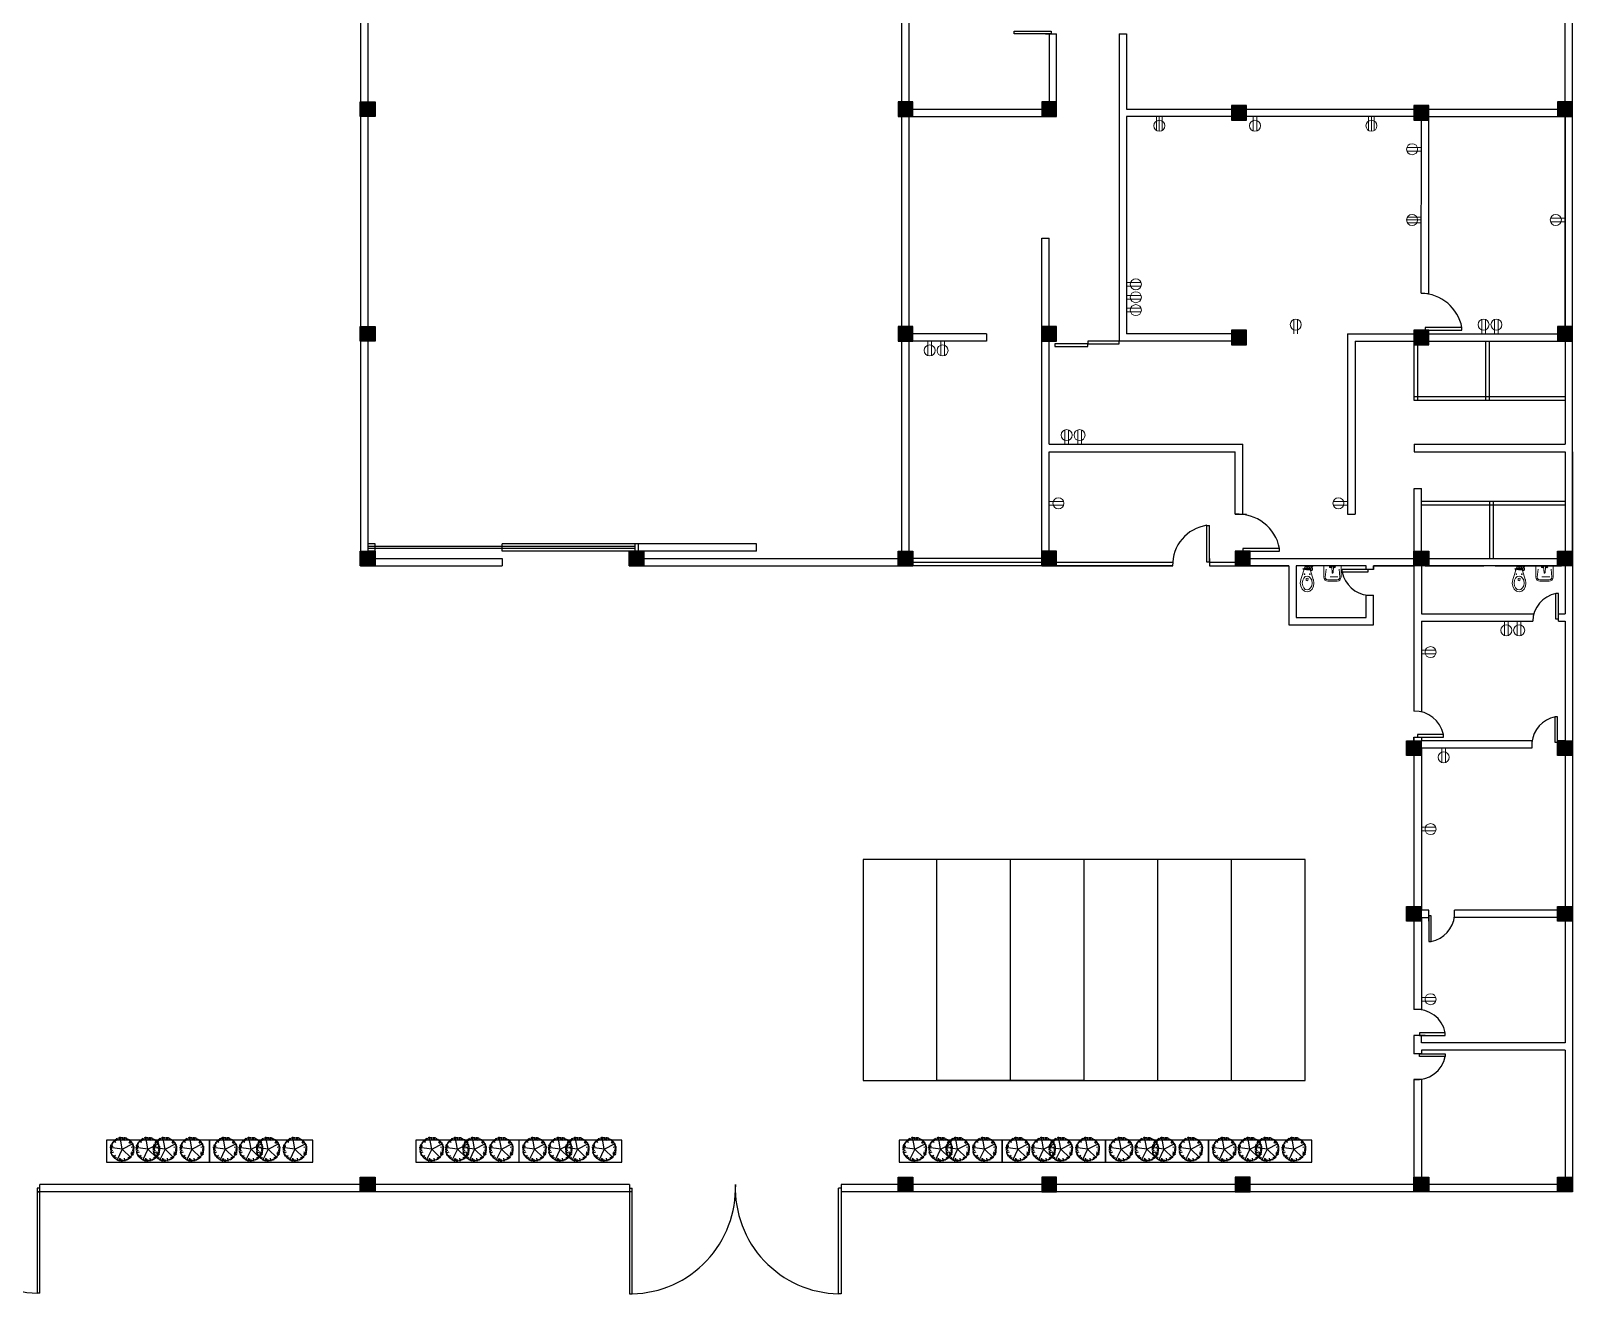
# Model space of a CAD drawing. Header units: inches. Extents: x 690793850 to 3471233902, y 1044954437 to 2780428972.
# Drawn here: x 1735497078 to 1735539386, y 1045056492 to 1045090782 of the extents above; entities that cross this region are included whole.
import ezdxf

# ---------------------------------------------------------------- set-up
doc = ezdxf.new("R2010")
doc.units = ezdxf.units.IN
doc.header["$MEASUREMENT"] = 0
doc.layers.add('001- RCP REF PLAN', color=7, linetype='Continuous', lineweight=0)
doc.layers.add('outlet', color=3, linetype='Continuous', lineweight=13)
for name, color, linetype in [('Doors', 140, 'Continuous'), ('ID-ST WALL', 4, 'Continuous'), ('PDF2_Geometry', 7, 'Continuous'), ('Poste', 2, 'Continuous'), ('Walls', 7, 'Continuous')]:
    doc.layers.add(name, color=color, linetype=linetype)
doc.layers.add('L-PLNT-SHRUB', color=85, linetype='Continuous', true_color=0x56c23d)

# ---------------------------------------------------------------- blocks, each defined once
blk = doc.blocks.new('poste')
for p, q in [((1735358586.536575, 1045014423.977711), (1735358986.536575, 1045014423.977711)), ((1735358586.536575, 1045014023.977711), (1735358586.536575, 1045014423.977711)), ((1735358986.536575, 1045014023.977711), (1735358586.536575, 1045014023.977711)), ((1735358986.536575, 1045014423.977711), (1735358986.536575, 1045014023.977711))]:
    blk.add_line(p, q)
blk = doc.blocks.new('CR')
at = {"layer": 'PDF2_Geometry', "color": 8, "lineweight": 5}
for points in [[(1045104, 41939), (1045446, 42047), (1045451, 42047), (1045538, 42064), (1045625, 42047), (1045701, 42015), (1045756, 41949), (1045777, 41879), (1045756, 41803), (1045701, 41743), (1045625, 41705), (1045538, 41694), (1045451, 41705), (1045446, 41710), (1045104, 41814), (1045098, 41819), (1045098, 41939)], [(1045169, 41879), (1045163, 41868), (1045147, 41868), (1045142, 41879), (1045147, 41884), (1045158, 41890), (1045163, 41884)], [(1045305, 41949), (1045305, 41944), (1045288, 41944), (1045288, 41955), (1045294, 41960), (1045305, 41955)], [(1045364, 41928), (1045408, 41971), (1045462, 41998), (1045538, 42009), (1045614, 41998), (1045669, 41971), (1045712, 41928), (1045723, 41879), (1045712, 41830), (1045669, 41786), (1045614, 41754), (1045538, 41743), (1045462, 41754), (1045408, 41786), (1045364, 41830), (1045354, 41879)], [(1045473, 41857), (1045413, 41852), (1045402, 41879), (1045413, 41901), (1045473, 41901), (1045479, 41879)], [(1045076, 41792), (1045071, 41792), (1045071, 41721), (1045076, 41721)], [(1045125, 41770), (1045125, 41776), (1045131, 41776)], [(1045125, 41737), (1045125, 41743), (1045131, 41743)], [(1045131, 41797), (1045142, 41797), (1045142, 41814), (1045131, 41814)], [(1045305, 41808), (1045305, 41797), (1045288, 41797), (1045288, 41814), (1045305, 41814)], [(1045375, 41423), (1045419, 41412), (1045457, 41391), (1045479, 41353), (1045484, 41315), (1045484, 41065), (1045479, 41021), (1045457, 40988), (1045419, 40967), (1045375, 40956), (1045082, 40956), (1045071, 40961), (1045065, 40972), (1045065, 41401), (1045071, 41418), (1045082, 41423)], [(1045098, 41271), (1045120, 41266), (1045125, 41244), (1045120, 41228), (1045098, 41217), (1045082, 41228), (1045071, 41244), (1045082, 41266)], [(1045098, 41157), (1045120, 41151), (1045125, 41130), (1045120, 41113), (1045098, 41103), (1045082, 41113), (1045071, 41130), (1045082, 41151)], [(1045098, 41260), (1045109, 41255), (1045114, 41244), (1045109, 41238), (1045098, 41233), (1045093, 41238), (1045087, 41244), (1045093, 41255)], [(1045098, 41146), (1045109, 41141), (1045114, 41130), (1045109, 41124), (1045098, 41119), (1045093, 41124), (1045087, 41130), (1045093, 41141)]]:
    blk.add_lwpolyline(points, close=True, dxfattribs=at)
for points in [[(1045131, 41890), (1045136, 41895)], [(1045136, 41862), (1045131, 41868), (1045131, 41890), (1045131, 41868)], [(1045174, 41906), (1045142, 41906), (1045169, 41906), (1045174, 41911), (1045174, 41922), (1045169, 41922), (1045169, 41911), (1045169, 41906), (1045174, 41906), (1045169, 41906), (1045174, 41906), (1045174, 41901), (1045142, 41901), (1045136, 41901)], [(1045142, 41911), (1045147, 41911), (1045142, 41906), (1045136, 41911), (1045136, 41922), (1045147, 41922), (1045163, 41922)], [(1045152, 41906), (1045136, 41895), (1045152, 41906)], [(1045169, 41911), (1045163, 41911), (1045163, 41922), (1045169, 41922), (1045142, 41922), (1045142, 41939), (1045169, 41939), (1045174, 41933), (1045174, 41922)], [(1045142, 41933), (1045174, 41933)], [(1045142, 41901), (1045142, 41906)], [(1045147, 41939), (1045152, 41939), (1045147, 41987), (1045152, 41987)], [(1045147, 41911), (1045147, 41922), (1045147, 41911)], [(1045163, 41911), (1045147, 41911)], [(1045152, 41993), (1045163, 41993)], [(1045152, 41939), (1045163, 41939)], [(1045152, 41906), (1045158, 41906)], [(1045158, 41939), (1045163, 41939), (1045163, 41987), (1045158, 41987)], [(1045180, 41895), (1045158, 41906), (1045180, 41895)], [(1045180, 41890), (1045180, 41868), (1045180, 41895)], [(1045076, 41721), (1045082, 41727), (1045087, 41727), (1045087, 41786), (1045082, 41786), (1045082, 41792), (1045076, 41792)], [(1045082, 41727), (1045076, 41727)], [(1045114, 41776), (1045114, 41743), (1045087, 41743)], [(1045087, 41770), (1045114, 41770)], [(1045120, 41770), (1045114, 41770), (1045114, 41776), (1045120, 41776), (1045136, 41776), (1045158, 41786), (1045180, 41776), (1045180, 41737)], [(1045136, 41737), (1045120, 41737), (1045114, 41737), (1045114, 41743), (1045120, 41743), (1045120, 41748), (1045120, 41765), (1045120, 41770), (1045125, 41770)], [(1045120, 41765), (1045125, 41765)], [(1045120, 41748), (1045125, 41748)], [(1045120, 41743), (1045125, 41743)], [(1045125, 41765), (1045125, 41748), (1045125, 41765)], [(1045136, 41781), (1045131, 41781)], [(1045136, 41732), (1045131, 41732)], [(1045136, 41862), (1045152, 41852), (1045136, 41862)], [(1045136, 41857), (1045136, 41824), (1045180, 41824), (1045180, 41857)], [(1045180, 41852), (1045136, 41852)], [(1045136, 41830), (1045180, 41830)], [(1045136, 41814), (1045174, 41814), (1045174, 41824)], [(1045174, 41786), (1045136, 41786), (1045136, 41797), (1045174, 41797), (1045174, 41786), (1045180, 41786), (1045180, 41732)], [(1045180, 41781), (1045180, 41776), (1045196, 41776), (1045201, 41776), (1045201, 41737), (1045196, 41737), (1045180, 41737), (1045180, 41732), (1045136, 41732), (1045136, 41786)], [(1045169, 41814), (1045142, 41814), (1045142, 41824)], [(1045142, 41797), (1045169, 41797), (1045163, 41797)], [(1045147, 41797), (1045147, 41814)], [(1045158, 41852), (1045152, 41852)], [(1045158, 41852), (1045180, 41862), (1045158, 41852)], [(1045169, 41797), (1045180, 41797), (1045180, 41814), (1045169, 41814), (1045163, 41814)], [(1045169, 41797), (1045169, 41814), (1045169, 41797)], [(1045180, 41868), (1045180, 41862)], [(1045191, 41770), (1045191, 41776), (1045191, 41770), (1045201, 41770), (1045201, 41743), (1045191, 41743), (1045191, 41737), (1045191, 41743)], [(1045191, 41765), (1045201, 41765)], [(1045191, 41765), (1045191, 41748), (1045191, 41765)], [(1045191, 41748), (1045201, 41748)], [(1045104, 41168), (1045087, 41173), (1045076, 41190), (1045087, 41206), (1045104, 41211)], [(1045098, 41211), (1045261, 41200)], [(1045098, 41162), (1045261, 41173)], [(1045158, 41010), (1045381, 40988), (1045413, 40999), (1045440, 41026), (1045451, 41065), (1045451, 41315), (1045440, 41353), (1045413, 41380), (1045381, 41391), (1045158, 41363)], [(1045256, 41200), (1045267, 41200), (1045272, 41195), (1045272, 41184), (1045267, 41179), (1045256, 41173)], [(1045365, 41045), (1045365, 41256)]]:
    blk.add_lwpolyline(points, dxfattribs=at)
at = {"layer": 'PDF2_Geometry', "color": 8, "lineweight": 9}
for points in [[(1045201, 41971), (1045163, 41971)], [(1045152, 41877), (1045071, 41877)]]:
    blk.add_lwpolyline(points, dxfattribs=at)
blk = doc.blocks.new('A$C184D249B')
at = {"color": 0}
for p, q in [((-443, 22), (-384, 20)), ((-320, 87), (-438, 116)), ((-347, 60), (-436, 75)), ((-434, 57), (-367, 49)), ((-429, 100), (-381, 88)), ((-424, 127), (-384, 115)), ((-416, 139), (-383, 127)), ((0, 0), (-407, 199)), ((-405, 163), (-363, 146)), ((-382, 213), (-342, 191)), ((-361, 242), (-322, 216)), ((-281, 213), (-353, 268)), ((-333, 285), (-300, 255)), ((0, 0), (-315, -325)), ((-312, 308), (-265, 261)), ((-230, 247), (-303, 325)), ((-266, 347), (-225, 294)), ((-249, 359), (-232, 335)), ((-233, 374), (-207, 332)), ((-211, 390), (-190, 353)), ((-196, 392), (-181, 361)), ((-171, 402), (-153, 360)), ((-103, 315), (-143, 430)), ((-120, 421), (-107, 377)), ((-84, 427), (-75, 380)), ((-50, 349), (-64, 438)), ((-3, 439), (-3, 372)), ((0, 0), (64, 449)), ((0, 0), (446, 78)), ((0, 0), (212, -400)), ((40, 436), (34, 369)), ((87, 326), (115, 429)), ((100, 429), (88, 381)), ((127, 424), (115, 384)), ((116, 334), (145, 419)), ((163, 405), (146, 363)), ((186, 403), (169, 362)), ((213, 382), (191, 342)), ((242, 361), (216, 322)), ((254, 358), (233, 329)), ((240, 228), (327, 314)), ((285, 333), (255, 300)), ((308, 312), (261, 265)), ((347, 266), (294, 225)), ((345, 281), (312, 255)), ((316, 155), (397, 196)), ((329, 76), (433, 100)), ((374, 233), (332, 207)), ((359, 249), (335, 232)), ((390, 211), (353, 190)), ((402, 171), (360, 153)), ((392, 196), (361, 181)), ((439, 3), (372, 3)), ((421, 120), (377, 107)), ((427, 84), (380, 75)), ((437, 34), (393, 32)), ((440, 57), (411, 54)), ((-439, -3), (-372, -3)), ((-437, -34), (-393, -32)), ((-329, -76), (-433, -100)), ((-427, -84), (-380, -75)), ((-421, -120), (-377, -107)), ((-402, -171), (-360, -153)), ((-392, -196), (-361, -181)), ((-390, -211), (-353, -190)), ((-374, -233), (-332, -207)), ((-290, -202), (-364, -253)), ((-359, -249), (-335, -232)), ((-347, -266), (-294, -225)), ((-319, -301), (-271, -256)), ((-285, -333), (-255, -300)), ((-242, -361), (-216, -322)), ((-213, -382), (-191, -342)), ((-165, -312), (-206, -392)), ((-131, -304), (-177, -416)), ((-163, -405), (-146, -363)), ((-139, -416), (-127, -383)), ((-127, -424), (-115, -384)), ((-88, -325), (-117, -429)), ((-100, -429), (-88, -381)), ((-78, -430), (-72, -401)), ((-57, -434), (-49, -367)), ((-28, -440), (-25, -395)), ((3, -439), (3, -372)), ((34, -437), (32, -393)), ((55, -442), (50, -409)), ((74, -323), (104, -441)), ((84, -427), (75, -380)), ((120, -421), (107, -377)), ((159, -414), (143, -378)), ((171, -402), (153, -360)), ((196, -392), (181, -361)), ((233, -374), (207, -332)), ((221, -275), (278, -346)), ((266, -347), (225, -294)), ((230, -247), (303, -325)), ((249, -359), (232, -335)), ((312, -308), (265, -261)), ((333, -285), (300, -255)), ((320, -87), (438, -116)), ((361, -242), (322, -216)), ((323, -143), (405, -179)), ((382, -213), (342, -191)), ((353, -7), (443, -9)), ((405, -163), (363, -146)), ((434, -57), (367, -49)), ((429, -100), (381, -88)), ((416, -139), (383, -127)), ((424, -127), (384, -115)), ((430, -78), (401, -72))]:
    blk.add_line(p, q, dxfattribs=at)

msp = doc.modelspace()

# ---------------------------------------------------------------- hatches: boundary and pattern name
at = {"layer": 'Poste', "true_color": 0xf1eb1f}
h = msp.add_hatch(color=2, dxfattribs=at)
h.dxf.hatch_style = 1
h.paths.add_polyline_path([(1735506013, 1045088462), (1735506413, 1045088462), (1735506413, 1045088862), (1735506013, 1045088862)])
h = msp.add_hatch(color=2, dxfattribs=at)
h.dxf.hatch_style = 1
h.paths.add_polyline_path([(1735521013, 1045088862), (1735520613, 1045088862), (1735520613, 1045088462), (1735521013, 1045088462)])
h = msp.add_hatch(color=2, dxfattribs=at)
h.dxf.hatch_style = 1
h.paths.add_polyline_path([(1735524913, 1045088862), (1735524513, 1045088862), (1735524513, 1045088462), (1735524913, 1045088462)])
h = msp.add_hatch(color=2, dxfattribs=at)
h.dxf.hatch_style = 1
h.paths.add_polyline_path([(1735530063, 1045088762), (1735529663, 1045088762), (1735529663, 1045088362), (1735530063, 1045088362)])
h = msp.add_hatch(color=2, dxfattribs=at)
h.dxf.hatch_style = 1
h.paths.add_polyline_path([(1735535013, 1045088762), (1735534613, 1045088762), (1735534613, 1045088362), (1735535013, 1045088362)])
h = msp.add_hatch(color=2, dxfattribs=at)
h.dxf.hatch_style = 1
h.paths.add_polyline_path([(1735538913, 1045088862), (1735538513, 1045088862), (1735538513, 1045088462), (1735538913, 1045088462)])
h = msp.add_hatch(color=2, dxfattribs=at)
h.dxf.hatch_style = 1
h.paths.add_polyline_path([(1735506013, 1045082362), (1735506413, 1045082362), (1735506413, 1045082762), (1735506013, 1045082762)])
h = msp.add_hatch(color=2, dxfattribs=at)
h.dxf.hatch_style = 1
h.paths.add_polyline_path([(1735521013, 1045082762), (1735520613, 1045082762), (1735520613, 1045082362), (1735521013, 1045082362)])
h = msp.add_hatch(color=2, dxfattribs=at)
h.dxf.hatch_style = 1
h.paths.add_polyline_path([(1735524913, 1045082762), (1735524513, 1045082762), (1735524513, 1045082362), (1735524913, 1045082362)])
h = msp.add_hatch(color=2, dxfattribs=at)
h.dxf.hatch_style = 1
h.paths.add_polyline_path([(1735530063, 1045082662), (1735529663, 1045082662), (1735529663, 1045082262), (1735530063, 1045082262)])
h = msp.add_hatch(color=2, dxfattribs=at)
h.dxf.hatch_style = 1
h.paths.add_polyline_path([(1735535013, 1045082662), (1735534613, 1045082662), (1735534613, 1045082262), (1735535013, 1045082262)])
h = msp.add_hatch(color=2, dxfattribs=at)
h.dxf.hatch_style = 1
h.paths.add_polyline_path([(1735538913, 1045082762), (1735538513, 1045082762), (1735538513, 1045082362), (1735538913, 1045082362)])
h = msp.add_hatch(color=2, dxfattribs=at)
h.dxf.hatch_style = 1
h.paths.add_polyline_path([(1735506013, 1045076262), (1735506413, 1045076262), (1735506413, 1045076662), (1735506013, 1045076662)])
h = msp.add_hatch(color=2, dxfattribs=at)
h.dxf.hatch_style = 1
h.paths.add_polyline_path([(1735513313, 1045076262), (1735513713, 1045076262), (1735513713, 1045076662), (1735513313, 1045076662)])
h = msp.add_hatch(color=2, dxfattribs=at)
h.dxf.hatch_style = 1
h.paths.add_polyline_path([(1735520613, 1045076262), (1735521013, 1045076262), (1735521013, 1045076662), (1735520613, 1045076662)])
h = msp.add_hatch(color=2, dxfattribs=at)
h.dxf.hatch_style = 1
h.paths.add_polyline_path([(1735524913, 1045076662), (1735524513, 1045076662), (1735524513, 1045076262), (1735524913, 1045076262)])
h = msp.add_hatch(color=2, dxfattribs=at)
h.dxf.hatch_style = 1
h.paths.add_polyline_path([(1735530163, 1045076662), (1735529763, 1045076662), (1735529763, 1045076262), (1735530163, 1045076262)])
h = msp.add_hatch(color=2, dxfattribs=at)
h.dxf.hatch_style = 1
h.paths.add_polyline_path([(1735534613, 1045076262), (1735535013, 1045076262), (1735535013, 1045076662), (1735534613, 1045076662)])
h = msp.add_hatch(color=2, dxfattribs=at)
h.dxf.hatch_style = 1
h.paths.add_polyline_path([(1735538513, 1045076262), (1735538913, 1045076262), (1735538913, 1045076662), (1735538513, 1045076662)])
h = msp.add_hatch(color=2, dxfattribs=at)
h.dxf.hatch_style = 1
h.paths.add_polyline_path([(1735534413, 1045071112), (1735534813, 1045071112), (1735534813, 1045071512), (1735534413, 1045071512)])
h = msp.add_hatch(color=2, dxfattribs=at)
h.dxf.hatch_style = 1
h.paths.add_polyline_path([(1735538513, 1045071112), (1735538913, 1045071112), (1735538913, 1045071512), (1735538513, 1045071512)])
h = msp.add_hatch(color=2, dxfattribs=at)
h.dxf.hatch_style = 1
h.paths.add_polyline_path([(1735534413, 1045066611), (1735534813, 1045066611), (1735534813, 1045067011), (1735534413, 1045067011)])
h = msp.add_hatch(color=2, dxfattribs=at)
h.dxf.hatch_style = 1
h.paths.add_polyline_path([(1735538513, 1045066611), (1735538913, 1045066611), (1735538913, 1045067011), (1735538513, 1045067011)])
h = msp.add_hatch(color=2, dxfattribs=at)
h.dxf.hatch_style = 1
h.paths.add_polyline_path([(1735506013, 1045059262), (1735506413, 1045059262), (1735506413, 1045059662), (1735506013, 1045059662)])
h = msp.add_hatch(color=2, dxfattribs=at)
h.dxf.hatch_style = 1
h.paths.add_polyline_path([(1735520613, 1045059262), (1735521013, 1045059262), (1735521013, 1045059662), (1735520613, 1045059662)])
h = msp.add_hatch(color=2, dxfattribs=at)
h.dxf.hatch_style = 1
h.paths.add_polyline_path([(1735524913, 1045059662), (1735524513, 1045059662), (1735524513, 1045059262), (1735524913, 1045059262)])
h = msp.add_hatch(color=2, dxfattribs=at)
h.dxf.hatch_style = 1
h.paths.add_polyline_path([(1735530163, 1045059662), (1735529763, 1045059662), (1735529763, 1045059262), (1735530163, 1045059262)])
h = msp.add_hatch(color=2, dxfattribs=at)
h.dxf.hatch_style = 1
h.paths.add_polyline_path([(1735534613, 1045059262), (1735535013, 1045059262), (1735535013, 1045059662), (1735534613, 1045059662)])
h = msp.add_hatch(color=2, dxfattribs=at)
h.dxf.hatch_style = 1
h.paths.add_polyline_path([(1735538513, 1045059262), (1735538913, 1045059262), (1735538913, 1045059662), (1735538513, 1045059662)])

# ---------------------------------------------------------------- linework, layer by layer
msp.add_line((1735509863, 1045076462), (1735509863, 1045076262))
at = {"layer": 'Doors'}
for p, q in [((1735523763, 1045090712), (1735523763, 1045090782)), ((1735523763, 1045090782), (1735524763, 1045090782)), ((1735524763, 1045090712), (1735523763, 1045090712)), ((1735524763, 1045090782), (1735524763, 1045090712)), ((1735535913, 1045082732), (1735534913, 1045082732)), ((1735534913, 1045082732), (1735534913, 1045082662)), ((1735534913, 1045082662), (1735535913, 1045082662)), ((1735535913, 1045082662), (1735535913, 1045082732)), ((1735525763, 1045082292), (1735524866, 1045082292)), ((1735524866, 1045082292), (1735524866, 1045082222)), ((1735524866, 1045082222), (1735525763, 1045082222)), ((1735526613, 1045082362), (1735525763, 1045082362)), ((1735525763, 1045082362), (1735525763, 1045082292)), ((1735525763, 1045082292), (1735526613, 1045082292)), ((1735525763, 1045082222), (1735525763, 1045082292)), ((1735526613, 1045082292), (1735526613, 1045082362)), ((1735529763, 1045077662), (1735530063, 1045077662)), ((1735528993, 1045076362), (1735528993, 1045077362)), ((1735528993, 1045077362), (1735529063, 1045077362)), ((1735529063, 1045076362), (1735529063, 1045077362)), ((1735506413, 1045076862), (1735506213, 1045076862)), ((1735513463, 1045076787), (1735506213, 1045076787)), ((1735513463, 1045076737), (1735506213, 1045076737)), ((1735506413, 1045076662), (1735506213, 1045076662)), ((1735506413, 1045076662), (1735506413, 1045076862)), ((1735516763, 1045076862), (1735509863, 1045076862)), ((1735509863, 1045076662), (1735509863, 1045076862)), ((1735516763, 1045076662), (1735509863, 1045076662)), ((1735513563, 1045076862), (1735513463, 1045076862)), ((1735513463, 1045076862), (1735513463, 1045076662)), ((1735513563, 1045076662), (1735513563, 1045076862)), ((1735516763, 1045076662), (1735516763, 1045076862)), ((1735530963, 1045076732), (1735529963, 1045076732)), ((1735529963, 1045076732), (1735529963, 1045076662)), ((1735529963, 1045076662), (1735530963, 1045076662)), ((1735530963, 1045076662), (1735530963, 1045076732)), ((1735524513, 1045076462), (1735520913, 1045076462)), ((1735520913, 1045076362), (1735524489, 1045076362)), ((1735524513, 1045076262), (1735521013, 1045076262)), ((1735524913, 1045076362), (1735528065, 1045076362)), ((1735524913, 1045076262), (1735528063, 1045076262)), ((1735528063, 1045076262), (1735524913, 1045076262)), ((1735529063, 1045076362), (1735528993, 1045076362)), ((1735529063, 1045076462), (1735529063, 1045076262)), ((1735529063, 1045076362), (1735529763, 1045076362)), ((1735529063, 1045076262), (1735529763, 1045076262)), ((1735533363, 1045076162), (1735532663, 1045076162)), ((1735532663, 1045076092), (1735532663, 1045076162)), ((1735533363, 1045076092), (1735532663, 1045076092)), ((1735533363, 1045076162), (1735533363, 1045076092)), ((1735538466, 1045074812), (1735538466, 1045075510)), ((1735538536, 1045074812), (1735538536, 1045075512)), ((1735538536, 1045074812), (1735538466, 1045074812)), ((1735538513, 1045072162), (1735538443, 1045072160)), ((1735538443, 1045071462), (1735538443, 1045072160)), ((1735538513, 1045071462), (1735538513, 1045072162)), ((1735535413, 1045071682), (1735534713, 1045071682)), ((1735534713, 1045071682), (1735534713, 1045071612)), ((1735534713, 1045071612), (1735535413, 1045071612)), ((1735535413, 1045071612), (1735535413, 1045071682)), ((1735538513, 1045071462), (1735538443, 1045071462)), ((1735535013, 1045066762), (1735535013, 1045066062)), ((1735535083, 1045066762), (1735535013, 1045066762)), ((1735535083, 1045066062), (1735535083, 1045066762)), ((1735535013, 1045066062), (1735535083, 1045066062)), ((1735535463, 1045063582), (1735534763, 1045063582)), ((1735534763, 1045063582), (1735534763, 1045063512)), ((1735534763, 1045063512), (1735535463, 1045063512)), ((1735535463, 1045063512), (1735535463, 1045063582)), ((1735534763, 1045063012), (1735535463, 1045063012)), ((1735534763, 1045062942), (1735534763, 1045063012)), ((1735535463, 1045062942), (1735534763, 1045062942)), ((1735535463, 1045063012), (1735535463, 1045062942)), ((1735497313, 1045059362), (1735497243, 1045059362)), ((1735497313, 1045059362), (1735497243, 1045059362)), ((1735497243, 1045059362), (1735497243, 1045056512)), ((1735497313, 1045059262), (1735497313, 1045059462)), ((1735497313, 1045056512), (1735497313, 1045059362)), ((1735513323, 1045059362), (1735513323, 1045056492)), ((1735513323, 1045059362), (1735513393, 1045059362)), ((1735513393, 1045056492), (1735513393, 1045059362)), ((1735516193, 1045059262), (1735516193, 1045059462)), ((1735518993, 1045056492), (1735518993, 1045059362)), ((1735519063, 1045059362), (1735518993, 1045059362)), ((1735519063, 1045059362), (1735519063, 1045056492)), ((1735497243, 1045059262), (1735497313, 1045059262)), ((1735497313, 1045056512), (1735497243, 1045056512)), ((1735513323, 1045056492), (1735513393, 1045056492)), ((1735519063, 1045056492), (1735518993, 1045056492))]:
    msp.add_line(p, q, dxfattribs=at)
for centre, radius, start, end in [((1735524838, 1045090629), 1086, 86.0395, 86.0395), ((1735534788, 1045082520), 1145, 10.6925, 88.8472), ((1735529838, 1045076520), 1145, 10.6925, 93.7561), ((1735529144, 1045076291), 1082, 98.0337, 181.5403), ((1735533438, 1045076249), 791, 191.4678, 264.5578), ((1735538617, 1045074744), 781, 101.1594, 178.6372), ((1735538520, 1045074812), 700, 88.6848, 94.4173), ((1735534638, 1045071525), 791, 11.4678, 91.8117), ((1735538598, 1045071387), 788, 101.3293, 174.5417), ((1735534926, 1045066837), 791, 281.4678, 354.5578), ((1735534688, 1045063425), 791, 11.4678, 95.4422), ((1735534688, 1045063099), 791, 264.5578, 348.5322), ((1735497312, 1045059362), 2851, 177.9898, 268.6115), ((1735513324, 1045059362), 2871, 271.379, 1.9962), ((1735519062, 1045059362), 2871, 178.0038, 268.621)]:
    msp.add_arc(centre, radius, start, end, dxfattribs=at)
at = {"layer": 'ID-ST WALL', "color": 8}
for points in [[(1735499122, 1045060666), (1735499122, 1045060066), (1735501922, 1045060066), (1735501922, 1045060666)], [(1735501921, 1045060666), (1735501921, 1045060066), (1735504721, 1045060066), (1735504721, 1045060666)], [(1735507523, 1045060666), (1735507523, 1045060066), (1735510323, 1045060066), (1735510323, 1045060666)], [(1735510314, 1045060666), (1735510314, 1045060066), (1735513114, 1045060066), (1735513114, 1045060666)], [(1735520637, 1045060666), (1735520637, 1045060066), (1735523437, 1045060066), (1735523437, 1045060666)], [(1735523437, 1045060666), (1735523437, 1045060066), (1735526237, 1045060066), (1735526237, 1045060666)], [(1735526237, 1045060666), (1735526237, 1045060066), (1735529037, 1045060066), (1735529037, 1045060666)], [(1735529037, 1045060666), (1735529037, 1045060066), (1735531837, 1045060066), (1735531837, 1045060666)]]:
    msp.add_lwpolyline(points, close=True, dxfattribs=at)
at = {"layer": 'outlet'}
for p, q in [((1735527625, 1045088082), (1735527625, 1045088462)), ((1735527700, 1045088062), (1735527700, 1045088462)), ((1735527775, 1045088082), (1735527775, 1045088462)), ((1735533383, 1045088082), (1735533383, 1045088462)), ((1735533458, 1045088062), (1735533458, 1045088462)), ((1735533533, 1045088082), (1735533533, 1045088462)), ((1735534412, 1045085654), (1735534812, 1045085654)), ((1735534432, 1045085729), (1735534812, 1045085729)), ((1735534432, 1045085579), (1735534812, 1045085579))]:
    msp.add_line(p, q, dxfattribs=at)
at = {"layer": 'outlet', "color": 3, "linetype": 'ByBlock'}
for p, q in [((1735530247, 1045088071), (1735530247, 1045088462)), ((1735530347, 1045088071), (1735530347, 1045088462)), ((1735534813, 1045087626), (1735534421, 1045087626)), ((1735534813, 1045087526), (1735534421, 1045087526)), ((1735538713, 1045085704), (1735538321, 1045085704)), ((1735538713, 1045085604), (1735538321, 1045085604)), ((1735527204, 1045083957), (1735526813, 1045083957)), ((1735527204, 1045083857), (1735526813, 1045083857)), ((1735527204, 1045083607), (1735526813, 1045083607)), ((1735527204, 1045083507), (1735526813, 1045083507)), ((1735527204, 1045083257), (1735526813, 1045083257)), ((1735527204, 1045083157), (1735526813, 1045083157)), ((1735531355, 1045082562), (1735531355, 1045082954)), ((1735531455, 1045082562), (1735531455, 1045082954)), ((1735536451, 1045082562), (1735536451, 1045082954)), ((1735536551, 1045082562), (1735536551, 1045082954)), ((1735536801, 1045082562), (1735536801, 1045082954)), ((1735536901, 1045082562), (1735536901, 1045082954)), ((1735521417, 1045081971), (1735521417, 1045082362)), ((1735521517, 1045081971), (1735521517, 1045082362)), ((1735521767, 1045081971), (1735521767, 1045082362)), ((1735521867, 1045081971), (1735521867, 1045082362)), ((1735525135, 1045079562), (1735525135, 1045079954)), ((1735525235, 1045079562), (1735525235, 1045079954)), ((1735525485, 1045079562), (1735525485, 1045079954)), ((1735525585, 1045079562), (1735525585, 1045079954)), ((1735524713, 1045078012), (1735525104, 1045078012)), ((1735524713, 1045077912), (1735525104, 1045077912)), ((1735532421, 1045078012), (1735532813, 1045078012)), ((1735532421, 1045077912), (1735532813, 1045077912)), ((1735537068, 1045074371), (1735537068, 1045074762)), ((1735537168, 1045074371), (1735537168, 1045074762)), ((1735537418, 1045074371), (1735537418, 1045074762)), ((1735537518, 1045074371), (1735537518, 1045074762)), ((1735534813, 1045073969), (1735535204, 1045073969)), ((1735534813, 1045073869), (1735535204, 1045073869)), ((1735535367, 1045070921), (1735535367, 1045071312)), ((1735535467, 1045070921), (1735535467, 1045071312)), ((1735534813, 1045069162), (1735535204, 1045069162)), ((1735534813, 1045069062), (1735535204, 1045069062)), ((1735534813, 1045064543), (1735535204, 1045064543)), ((1735534813, 1045064443), (1735535204, 1045064443))]:
    msp.add_line(p, q, dxfattribs=at)
for centre in [(1735527700, 1045088212), (1735530297, 1045088212), (1735533458, 1045088212), (1735534563, 1045087576), (1735534562, 1045085654), (1735538463, 1045085654), (1735527063, 1045083907), (1735527063, 1045083557), (1735527063, 1045083207), (1735531405, 1045082812), (1735536501, 1045082812), (1735536851, 1045082812), (1735521467, 1045082112), (1735521817, 1045082112), (1735525185, 1045079812), (1735525535, 1045079812), (1735524963, 1045077962), (1735532563, 1045077962), (1735537118, 1045074512), (1735537468, 1045074512), (1735535063, 1045073919), (1735535417, 1045071062), (1735535063, 1045069112), (1735535063, 1045064493)]:
    msp.add_circle(centre, 150, dxfattribs=at)
at = {"layer": 'PDF2_Geometry', "color": 8, "lineweight": 5}
for points in [[(1735537406, 1045076230), (1735537297, 1045075887), (1735537297, 1045075882), (1735537281, 1045075795), (1735537297, 1045075708), (1735537330, 1045075632), (1735537395, 1045075577), (1735537466, 1045075556), (1735537542, 1045075577), (1735537601, 1045075632), (1735537639, 1045075708), (1735537650, 1045075795), (1735537639, 1045075882), (1735537634, 1045075887), (1735537531, 1045076230), (1735537525, 1045076235), (1735537406, 1045076235)], [(1735537547, 1045076202), (1735537547, 1045076192), (1735537531, 1045076192), (1735537531, 1045076202)], [(1735537552, 1045076257), (1735537552, 1045076262), (1735537623, 1045076262), (1735537623, 1045076257)], [(1735537574, 1045076208), (1735537569, 1045076208), (1735537569, 1045076202)], [(1735537607, 1045076208), (1735537601, 1045076208), (1735537601, 1045076202)], [(1735537921, 1045075958), (1735537932, 1045075914), (1735537954, 1045075876), (1735537992, 1045075855), (1735538030, 1045075849), (1735538280, 1045075849), (1735538323, 1045075855), (1735538356, 1045075876), (1735538378, 1045075914), (1735538388, 1045075958), (1735538388, 1045076251), (1735538383, 1045076262), (1735538372, 1045076268), (1735537943, 1045076268), (1735537927, 1045076262), (1735537921, 1045076251)], [(1735538073, 1045076235), (1735538079, 1045076213), (1735538100, 1045076208), (1735538117, 1045076213), (1735538128, 1045076235), (1735538117, 1045076251), (1735538100, 1045076262), (1735538079, 1045076251)], [(1735538084, 1045076235), (1735538090, 1045076224), (1735538100, 1045076219), (1735538106, 1045076224), (1735538111, 1045076235), (1735538106, 1045076241), (1735538100, 1045076246), (1735538090, 1045076241)], [(1735538187, 1045076235), (1735538193, 1045076213), (1735538215, 1045076208), (1735538231, 1045076213), (1735538242, 1045076235), (1735538231, 1045076251), (1735538215, 1045076262), (1735538193, 1045076251)], [(1735538198, 1045076235), (1735538204, 1045076224), (1735538215, 1045076219), (1735538220, 1045076224), (1735538225, 1045076235), (1735538220, 1045076241), (1735538215, 1045076246), (1735538204, 1045076241)], [(1735537417, 1045075969), (1735537373, 1045075925), (1735537346, 1045075871), (1735537335, 1045075795), (1735537346, 1045075719), (1735537373, 1045075664), (1735537417, 1045075621), (1735537466, 1045075610), (1735537514, 1045075621), (1735537558, 1045075664), (1735537591, 1045075719), (1735537601, 1045075795), (1735537591, 1045075871), (1735537558, 1045075925), (1735537514, 1045075969), (1735537466, 1045075980)], [(1735537395, 1045076029), (1735537400, 1045076029), (1735537400, 1045076045), (1735537389, 1045076045), (1735537384, 1045076039), (1735537389, 1045076029)], [(1735537487, 1045075860), (1735537493, 1045075920), (1735537466, 1045075931), (1735537444, 1045075920), (1735537444, 1045075860), (1735537466, 1045075855)], [(1735537466, 1045076164), (1735537476, 1045076170), (1735537476, 1045076186), (1735537466, 1045076192), (1735537460, 1045076186), (1735537455, 1045076175), (1735537460, 1045076170)], [(1735537536, 1045076029), (1735537547, 1045076029), (1735537547, 1045076045), (1735537531, 1045076045), (1735537531, 1045076029)]]:
    msp.add_lwpolyline(points, close=True, dxfattribs=at)
for points in [[(1735537438, 1045076159), (1735537438, 1045076192), (1735537438, 1045076164), (1735537433, 1045076159), (1735537422, 1045076159), (1735537422, 1045076164), (1735537433, 1045076164), (1735537438, 1045076164), (1735537438, 1045076159), (1735537438, 1045076164), (1735537438, 1045076159), (1735537444, 1045076159), (1735537444, 1045076192), (1735537444, 1045076197)], [(1735537433, 1045076192), (1735537433, 1045076186), (1735537438, 1045076192), (1735537433, 1045076197), (1735537422, 1045076197), (1735537422, 1045076186), (1735537422, 1045076170)], [(1735537438, 1045076181), (1735537449, 1045076197), (1735537438, 1045076181)], [(1735537455, 1045076202), (1735537449, 1045076197)], [(1735537482, 1045076197), (1735537476, 1045076202), (1735537455, 1045076202), (1735537476, 1045076202)], [(1735537482, 1045076197), (1735537493, 1045076181), (1735537482, 1045076197)], [(1735537487, 1045076197), (1735537520, 1045076197), (1735537520, 1045076154), (1735537487, 1045076154)], [(1735537493, 1045076154), (1735537493, 1045076197)], [(1735537514, 1045076197), (1735537514, 1045076154)], [(1735537531, 1045076197), (1735537531, 1045076159), (1735537520, 1045076159)], [(1735537558, 1045076159), (1735537558, 1045076197), (1735537547, 1045076197), (1735537547, 1045076159), (1735537558, 1045076159), (1735537558, 1045076154), (1735537612, 1045076154)], [(1735537623, 1045076257), (1735537618, 1045076251), (1735537618, 1045076246), (1735537558, 1045076246), (1735537558, 1045076251), (1735537552, 1045076251), (1735537552, 1045076257)], [(1735537574, 1045076213), (1735537574, 1045076219), (1735537569, 1045076219), (1735537569, 1045076213), (1735537569, 1045076197), (1735537558, 1045076175), (1735537569, 1045076154), (1735537607, 1045076154)], [(1735537563, 1045076154), (1735537569, 1045076154), (1735537569, 1045076137), (1735537569, 1045076132), (1735537607, 1045076132), (1735537607, 1045076137), (1735537607, 1045076154), (1735537612, 1045076154), (1735537612, 1045076197), (1735537558, 1045076197)], [(1735537563, 1045076197), (1735537563, 1045076202)], [(1735537569, 1045076219), (1735537601, 1045076219), (1735537601, 1045076246)], [(1735537574, 1045076246), (1735537574, 1045076219)], [(1735537607, 1045076197), (1735537607, 1045076213), (1735537607, 1045076219), (1735537601, 1045076219), (1735537601, 1045076213), (1735537596, 1045076213), (1735537580, 1045076213), (1735537574, 1045076213), (1735537574, 1045076208)], [(1735537580, 1045076213), (1735537580, 1045076208)], [(1735537580, 1045076208), (1735537596, 1045076208), (1735537580, 1045076208)], [(1735537596, 1045076213), (1735537596, 1045076208)], [(1735537601, 1045076213), (1735537601, 1045076208)], [(1735537612, 1045076197), (1735537612, 1045076202)], [(1735537618, 1045076251), (1735537618, 1045076257)], [(1735538177, 1045076230), (1735538171, 1045076246), (1735538155, 1045076257), (1735538138, 1045076246), (1735538133, 1045076230)], [(1735538133, 1045076235), (1735538144, 1045076072)], [(1735538182, 1045076235), (1735538171, 1045076072)], [(1735537351, 1045076181), (1735537351, 1045076170)], [(1735537406, 1045076186), (1735537406, 1045076181), (1735537357, 1045076186), (1735537357, 1045076181)], [(1735537406, 1045076175), (1735537406, 1045076170), (1735537357, 1045076170), (1735537357, 1045076175)], [(1735537433, 1045076164), (1735537433, 1045076170), (1735537422, 1045076170), (1735537422, 1045076164), (1735537422, 1045076192), (1735537406, 1045076192), (1735537406, 1045076164), (1735537411, 1045076159), (1735537422, 1045076159)], [(1735537406, 1045076181), (1735537406, 1045076170)], [(1735537411, 1045076192), (1735537411, 1045076159)], [(1735537433, 1045076186), (1735537422, 1045076186), (1735537433, 1045076186)], [(1735537433, 1045076170), (1735537433, 1045076186)], [(1735537444, 1045076192), (1735537438, 1045076192)], [(1735537438, 1045076181), (1735537438, 1045076175)], [(1735537449, 1045076154), (1735537438, 1045076175), (1735537449, 1045076154)], [(1735537455, 1045076154), (1735537476, 1045076154), (1735537449, 1045076154)], [(1735537476, 1045076154), (1735537482, 1045076154)], [(1735537493, 1045076175), (1735537482, 1045076154), (1735537493, 1045076175)], [(1735537493, 1045076175), (1735537493, 1045076181)], [(1735537531, 1045076164), (1735537531, 1045076192), (1735537520, 1045076192)], [(1735537547, 1045076186), (1735537531, 1045076186)], [(1735537547, 1045076164), (1735537547, 1045076154), (1735537531, 1045076154), (1735537531, 1045076164), (1735537531, 1045076170)], [(1735537547, 1045076164), (1735537531, 1045076164), (1735537547, 1045076164)], [(1735537547, 1045076192), (1735537547, 1045076164), (1735537547, 1045076170)], [(1735537574, 1045076143), (1735537569, 1045076143), (1735537574, 1045076143), (1735537574, 1045076132), (1735537601, 1045076132), (1735537601, 1045076143), (1735537607, 1045076143), (1735537601, 1045076143)], [(1735537580, 1045076143), (1735537580, 1045076132)], [(1735537580, 1045076143), (1735537596, 1045076143), (1735537580, 1045076143)], [(1735537596, 1045076143), (1735537596, 1045076132)], [(1735538334, 1045076175), (1735538356, 1045075952), (1735538345, 1045075920), (1735538318, 1045075893), (1735538280, 1045075882), (1735538030, 1045075882), (1735537992, 1045075893), (1735537965, 1045075920), (1735537954, 1045075952), (1735537981, 1045076175)], [(1735538300, 1045075968), (1735538088, 1045075968)], [(1735538144, 1045076077), (1735538144, 1045076067), (1735538149, 1045076061), (1735538160, 1045076061), (1735538166, 1045076067), (1735538171, 1045076077)]]:
    msp.add_lwpolyline(points, dxfattribs=at)
at = {"layer": 'PDF2_Geometry', "color": 8, "lineweight": 9}
for points in [[(1735537467, 1045076181), (1735537467, 1045076262)], [(1735537373, 1045076132), (1735537373, 1045076170)]]:
    msp.add_lwpolyline(points, dxfattribs=at)
at = {"layer": 'Poste'}
for p, q in [((1735524913, 1045082362), (1735524913, 1045082762)), ((1735530063, 1045082362), (1735530063, 1045082662)), ((1735524913, 1045082362), (1735524513, 1045082362)), ((1735524913, 1045082362), (1735524813, 1045082362)), ((1735506013, 1045076562), (1735506413, 1045076562)), ((1735506013, 1045076262), (1735506413, 1045076262)), ((1735521013, 1045076262), (1735520613, 1045076262)), ((1735521013, 1045076262), (1735521012, 1045076362)), ((1735521013, 1045059262), (1735521012, 1045059362)), ((1735521013, 1045059262), (1735520613, 1045059262))]:
    msp.add_line(p, q, dxfattribs=at)
at = {"layer": 'Walls'}
for p, q in [((1735506013, 1045118362), (1735506013, 1045076262)), ((1735538913, 1045076262), (1735538913, 1045106262)), ((1735506213, 1045105962), (1735506213, 1045076262)), ((1735520713, 1045076562), (1735520713, 1045105962)), ((1735520913, 1045088662), (1735520913, 1045100762)), ((1735538713, 1045082662), (1735538713, 1045100662)), ((1735538913, 1045088862), (1735538913, 1045094562)), ((1735524613, 1045090712), (1735524913, 1045090712)), ((1735524713, 1045090712), (1735524713, 1045088662)), ((1735524913, 1045088462), (1735524913, 1045090712)), ((1735526613, 1045090712), (1735526613, 1045082662)), ((1735526613, 1045090712), (1735526813, 1045090712)), ((1735526813, 1045090712), (1735526813, 1045088662)), ((1735520913, 1045088662), (1735524713, 1045088662)), ((1735526813, 1045088662), (1735538513, 1045088662)), ((1735520913, 1045082562), (1735520913, 1045088462)), ((1735520913, 1045088462), (1735524913, 1045088462)), ((1735526813, 1045088462), (1735526813, 1045082562)), ((1735534713, 1045088462), (1735526813, 1045088462)), ((1735534811, 1045083664), (1735534813, 1045088462)), ((1735535013, 1045088462), (1735538613, 1045088462)), ((1735535013, 1045083762), (1735535013, 1045088462)), ((1735538713, 1045088462), (1735538713, 1045082762)), ((1735538913, 1045082762), (1735538913, 1045088462)), ((1735524513, 1045076262), (1735524513, 1045085162)), ((1735524513, 1045085162), (1735524713, 1045085162)), ((1735524713, 1045079562), (1735524713, 1045085162)), ((1735534811, 1045083664), (1735535013, 1045083662)), ((1735534811, 1045083664), (1735535013, 1045083662)), ((1735535013, 1045083662), (1735535013, 1045083762)), ((1735523013, 1045082562), (1735520913, 1045082562)), ((1735523013, 1045082562), (1735523013, 1045082362)), ((1735526613, 1045082662), (1735526613, 1045082362)), ((1735530063, 1045082562), (1735526813, 1045082562)), ((1735532813, 1045082562), (1735532813, 1045079362)), ((1735532813, 1045082562), (1735538613, 1045082562)), ((1735520913, 1045076262), (1735520913, 1045082362)), ((1735523013, 1045082362), (1735520913, 1045082362)), ((1735530063, 1045082362), (1735526613, 1045082362)), ((1735533013, 1045082362), (1735533013, 1045079662)), ((1735533013, 1045082362), (1735538613, 1045082362)), ((1735534613, 1045082262), (1735534613, 1045080762)), ((1735534713, 1045082262), (1735534713, 1045080762)), ((1735536563, 1045080762), (1735536563, 1045082362)), ((1735536663, 1045080762), (1735536663, 1045082362)), ((1735538713, 1045082362), (1735538713, 1045079562)), ((1735534613, 1045080862), (1735538713, 1045080862)), ((1735534613, 1045080762), (1735538713, 1045080762)), ((1735533013, 1045079662), (1735533013, 1045077662)), ((1735524713, 1045079562), (1735529963, 1045079562)), ((1735524713, 1045076562), (1735524713, 1045079362)), ((1735524713, 1045079362), (1735529763, 1045079362)), ((1735529763, 1045077662), (1735529763, 1045079362)), ((1735529963, 1045077662), (1735529963, 1045079562)), ((1735532813, 1045079362), (1735532813, 1045077662)), ((1735534614, 1045079562), (1735538713, 1045079562)), ((1735534614, 1045079562), (1735534614, 1045079362)), ((1735534614, 1045079362), (1735538713, 1045079362)), ((1735538713, 1045079362), (1735538713, 1045076662)), ((1735538913, 1045079362), (1735538913, 1045076262)), ((1735534614, 1045076562), (1735534614, 1045078362)), ((1735534614, 1045078362), (1735534814, 1045078362)), ((1735534814, 1045076562), (1735534814, 1045078362)), ((1735538713, 1045078012), (1735534814, 1045078012)), ((1735538713, 1045077912), (1735534814, 1045077912)), ((1735536663, 1045078012), (1735536663, 1045076462)), ((1735536763, 1045078012), (1735536763, 1045076462)), ((1735532813, 1045077662), (1735533013, 1045077662)), ((1735506013, 1045076262), (1735509863, 1045076262)), ((1735506213, 1045076262), (1735506013, 1045076262)), ((1735506413, 1045076462), (1735509863, 1045076462)), ((1735513313, 1045076562), (1735513313, 1045076262)), ((1735513313, 1045076462), (1735520713, 1045076462)), ((1735513313, 1045076262), (1735521013, 1045076262)), ((1735524813, 1045076462), (1735524913, 1045076462)), ((1735529763, 1045076462), (1735534614, 1045076462)), ((1735529763, 1045076262), (1735531213, 1045076262)), ((1735531213, 1045076262), (1735529763, 1045076262)), ((1735531213, 1045076262), (1735531213, 1045074662)), ((1735531413, 1045076262), (1735531413, 1045074862)), ((1735533313, 1045076262), (1735531413, 1045076262)), ((1735533313, 1045076162), (1735533313, 1045076262)), ((1735533513, 1045076262), (1735534613, 1045076262)), ((1735533513, 1045076162), (1735533513, 1045076262)), ((1735533513, 1045076262), (1735533513, 1045076162)), ((1735534613, 1045076262), (1735533513, 1045076262)), ((1735534613, 1045076262), (1735534613, 1045072315)), ((1735534813, 1045076262), (1735534813, 1045074962)), ((1735534913, 1045076262), (1735536513, 1045076262)), ((1735536613, 1045076262), (1735534913, 1045076262)), ((1735534914, 1045076462), (1735538613, 1045076462)), ((1735538613, 1045076262), (1735536613, 1045076262)), ((1735536813, 1045076262), (1735538613, 1045076262)), ((1735538713, 1045076262), (1735538713, 1045074962)), ((1735538913, 1045076262), (1735538913, 1045071462)), ((1735533513, 1045076162), (1735533313, 1045076162)), ((1735533313, 1045074862), (1735533313, 1045075462)), ((1735533313, 1045075462), (1735533513, 1045075462)), ((1735533513, 1045074662), (1735533513, 1045075462)), ((1735534813, 1045074962), (1735535013, 1045074962)), ((1735534813, 1045074962), (1735535013, 1045074962)), ((1735535013, 1045074962), (1735537867, 1045074962)), ((1735538536, 1045074962), (1735538713, 1045074962)), ((1735538536, 1045074762), (1735538536, 1045074962)), ((1735531213, 1045074662), (1735533213, 1045074662)), ((1735531413, 1045074862), (1735533313, 1045074862)), ((1735533213, 1045074662), (1735533513, 1045074662)), ((1735534813, 1045074762), (1735534813, 1045072296)), ((1735534813, 1045074762), (1735535013, 1045074762)), ((1735535013, 1045074762), (1735537836, 1045074762)), ((1735538536, 1045074762), (1735538713, 1045074762)), ((1735538713, 1045074762), (1735538713, 1045071512)), ((1735534613, 1045071612), (1735534613, 1045064212)), ((1735534613, 1045071512), (1735534613, 1045071612)), ((1735534613, 1045071612), (1735534813, 1045071612)), ((1735534813, 1045071612), (1735534813, 1045071512)), ((1735534513, 1045071512), (1735534513, 1045071414)), ((1735537813, 1045071512), (1735534813, 1045071512)), ((1735534813, 1045071312), (1735534813, 1045066912)), ((1735537813, 1045071312), (1735534813, 1045071312)), ((1735537813, 1045071512), (1735537813, 1045071312)), ((1735538713, 1045071512), (1735538513, 1045071512)), ((1735538513, 1045071312), (1735538513, 1045071512)), ((1735538713, 1045071312), (1735538513, 1045071312)), ((1735538613, 1045071512), (1735538613, 1045071414)), ((1735538713, 1045071312), (1735538713, 1045066912)), ((1735538913, 1045071462), (1735538913, 1045066762)), ((1735534513, 1045071114), (1735534413, 1045071114)), ((1735534513, 1045071114), (1735534513, 1045071112)), ((1735538613, 1045071114), (1735538513, 1045071114)), ((1735538613, 1045071114), (1735538613, 1045071112)), ((1735519659, 1045068285), (1735519659, 1045062285)), ((1735531659, 1045068285), (1735519659, 1045068285)), ((1735521659, 1045062285), (1735521659, 1045068285)), ((1735523659, 1045062285), (1735523659, 1045068285)), ((1735525659, 1045062285), (1735525659, 1045068285)), ((1735527659, 1045062285), (1735527659, 1045068285)), ((1735529659, 1045062285), (1735529659, 1045068285)), ((1735531659, 1045062285), (1735531659, 1045068285)), ((1735534513, 1045067011), (1735534513, 1045066912)), ((1735535013, 1045066912), (1735534813, 1045066912)), ((1735535013, 1045066612), (1735535013, 1045066912)), ((1735538613, 1045066912), (1735535713, 1045066912)), ((1735535713, 1045066762), (1735535713, 1045066912)), ((1735538613, 1045067011), (1735538613, 1045066912)), ((1735534513, 1045066612), (1735534413, 1045066612)), ((1735534513, 1045066612), (1735534513, 1045066611)), ((1735534813, 1045066712), (1735534813, 1045064212)), ((1735534813, 1045066712), (1735535013, 1045066712)), ((1735535713, 1045066712), (1735535713, 1045066762)), ((1735538613, 1045066712), (1735535713, 1045066712)), ((1735538613, 1045066612), (1735538513, 1045066612)), ((1735538613, 1045066612), (1735538613, 1045066611)), ((1735538713, 1045066612), (1735538713, 1045063312)), ((1735538913, 1045066762), (1735538913, 1045063262)), ((1735534813, 1045064212), (1735534613, 1045064212)), ((1735534613, 1045063512), (1735534613, 1045063012)), ((1735534913, 1045063512), (1735534613, 1045063512)), ((1735534813, 1045063312), (1735534813, 1045063512)), ((1735538713, 1045063312), (1735534813, 1045063312)), ((1735534813, 1045063112), (1735534813, 1045063012)), ((1735538713, 1045063112), (1735534813, 1045063112)), ((1735538713, 1045063112), (1735538713, 1045059562)), ((1735538913, 1045063262), (1735538913, 1045059262)), ((1735534813, 1045063012), (1735534613, 1045063012)), ((1735519659, 1045062285), (1735531659, 1045062285)), ((1735523659, 1045062285), (1735521659, 1045062285)), ((1735525659, 1045062285), (1735523659, 1045062285)), ((1735534613, 1045062312), (1735534613, 1045059462)), ((1735534813, 1045062312), (1735534613, 1045062312)), ((1735534813, 1045062312), (1735534813, 1045059462)), ((1735513323, 1045059462), (1735497313, 1045059462)), ((1735513323, 1045059462), (1735513323, 1045059262)), ((1735520263, 1045059462), (1735519063, 1045059462)), ((1735519063, 1045059462), (1735519063, 1045059262)), ((1735520913, 1045059462), (1735520263, 1045059462)), ((1735528713, 1045059462), (1735520913, 1045059462)), ((1735520913, 1045059462), (1735520913, 1045059262)), ((1735534613, 1045059462), (1735528713, 1045059462)), ((1735538613, 1045059462), (1735534813, 1045059462)), ((1735538613, 1045059662), (1735538613, 1045059562)), ((1735513323, 1045059262), (1735497243, 1045059262)), ((1735513393, 1045059262), (1735513323, 1045059262)), ((1735520263, 1045059262), (1735519063, 1045059262)), ((1735520913, 1045059262), (1735520263, 1045059262)), ((1735528713, 1045059262), (1735520913, 1045059262)), ((1735534613, 1045059262), (1735528713, 1045059262)), ((1735538913, 1045059262), (1735534613, 1045059262))]:
    msp.add_line(p, q, dxfattribs=at)
for centre, radius, start, end in [((1735533438, 1045076249), 791, 275.4422, 275.4422), ((1735536397, 1045074812), 700, 167.6297, 167.6297), ((1735538598, 1045071387), 788, 185.4583, 185.4583), ((1735534926, 1045066837), 791, 5.4422, 5.4422), ((1735535027, 1045066762), 702, 12.3336, 12.3336)]:
    msp.add_arc(centre, radius, start, end, dxfattribs=at)

# ---------------------------------------------------------------- block references
at = {"layer": '001- RCP REF PLAN', "xscale": -1, "rotation": 90}
msp.add_blockref('CR', (1735573590, 1046121333), dxfattribs=at)
at = {"layer": 'L-PLNT-SHRUB', "color": 8, "xscale": 0.75, "yscale": 0.75, "zscale": 0.75, "rotation": 90}
for p in [(1735499548, 1045060419), (1735500246, 1045060419), (1735500711, 1045060419), (1735501440, 1045060419), (1735502347, 1045060419), (1735503045, 1045060419), (1735503510, 1045060419), (1735504239, 1045060419), (1735507949, 1045060419), (1735508647, 1045060419), (1735509112, 1045060419), (1735509841, 1045060419), (1735510740, 1045060419), (1735511438, 1045060419), (1735511903, 1045060419), (1735512632, 1045060419), (1735521063, 1045060419), (1735521761, 1045060419), (1735522226, 1045060419), (1735522955, 1045060419), (1735523863, 1045060419), (1735524561, 1045060419), (1735525026, 1045060419), (1735525755, 1045060419), (1735526663, 1045060419), (1735527361, 1045060419), (1735527826, 1045060419), (1735528555, 1045060419), (1735529463, 1045060419), (1735530161, 1045060419), (1735530626, 1045060419), (1735531355, 1045060419)]:
    msp.add_blockref('A$C184D249B', p, dxfattribs=at)
at = {"layer": 'Poste', "color": 2, "true_color": 0xf1eb1f}
for p in [(147426, 74438), (147426, 68338), (147426, 62238), (154726, 62238), (162026, 62238), (176026, 62238), (179926, 62238), (175826, 57088), (179926, 57088), (175826, 52587), (179926, 52587), (147426, 45238), (162026, 45238), (176026, 45238), (179926, 45238)]:
    msp.add_blockref('poste', p, dxfattribs=at)
at = {"layer": 'Poste', "color": 2, "true_color": 0xf1eb1f, "xscale": -1}
for p in [(3470879599, 74438), (3470883499, 74438), (3470888649, 74338), (3470893599, 74338), (3470897499, 74438), (3470879599, 68338), (3470883499, 68338), (3470888649, 68238), (3470893599, 68238), (3470897499, 68338), (3470883499, 62238), (3470888749, 62238), (3470883499, 45238), (3470888749, 45238)]:
    msp.add_blockref('poste', p, dxfattribs=at)

doc.saveas('drawing.dxf')
